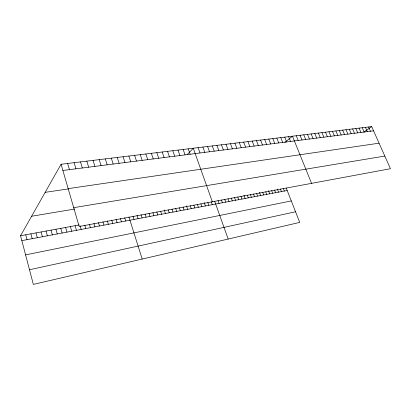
<?xml version="1.0" encoding="UTF-8"?>
<svg xmlns="http://www.w3.org/2000/svg" width="411" height="411" viewBox="0 0 411 411"><rect width="100%" height="100%" fill="white"/><g stroke="black" fill="none" stroke-linecap="round" stroke-linejoin="round"><path stroke-width="0.62" d="M286.262 188.12L299.722 222.392L33.348 284.402L20.55 235.75L61.069 164.256L371.688 126.598L390.45 168.715L79.179 226.487L61.069 164.256M187.226 154.551L193.273 148.227L212.338 201.775M284.838 142.427L292.457 136.205L311.579 183.357M363.971 132.018L371.688 126.598M29.5 269.765L295.55 211.768M25.585 254.887L291.291 200.928M21.834 240.641L287.197 190.509M20.55 235.75L79.215 224.951M31.601 216.248L74.694 209.029M73.708 207.678L384.814 156.067M68.164 188.634L379.076 143.187M45.153 192.333L68.334 188.937M62.878 170.473L373.573 130.842M368.575 126.978L370.465 131.237M365.436 127.359L367.326 131.638M362.266 127.744L364.161 132.039M359.07 128.129L360.971 132.45M355.849 128.52L357.745 132.861M352.597 128.915L354.498 133.272M349.314 129.311L351.215 133.693M346 129.712L347.906 134.114M342.661 130.117L344.562 134.541M339.286 130.528L341.192 134.972M335.885 130.939L337.791 135.404M332.448 131.356L334.359 135.841M328.98 131.777L330.891 136.282M325.481 132.203L327.392 136.729M321.947 132.63L323.863 137.182M318.381 133.061L320.297 137.634M314.785 133.498L316.701 138.096M311.153 133.94L313.069 138.558M307.485 134.382L309.401 139.026M303.78 134.834L305.702 139.499M300.04 135.286L301.962 139.976M296.269 135.743L298.186 140.454M288.609 136.673L290.531 141.435M284.72 137.14L286.642 141.929M280.795 137.618L282.717 142.427M276.829 138.101L278.756 142.936M272.827 138.584L274.753 143.444M268.784 139.072L270.71 143.963M264.699 139.57L266.626 144.482M283.328 188.485L284.335 191.048M280.446 189.019L281.453 191.598M260.574 140.069L262.501 145.006M277.338 189.039L278.545 192.143M256.407 140.572L258.334 145.54M274.615 190.098L275.622 192.697M271.666 190.642L272.673 193.252M252.2 141.086L254.121 146.075M268.496 190.673L269.703 193.812M247.946 141.6L249.867 146.619M265.706 191.752L266.713 194.377M243.646 142.124L245.573 147.169M262.696 192.307L263.698 194.948M259.459 192.343L260.666 195.523M239.305 142.648L241.226 147.724M256.598 193.437L257.605 196.098M234.917 143.182L236.839 148.284M253.52 194.013L254.527 196.684M250.417 194.588L251.419 197.27M230.484 143.716L232.405 148.849M247.288 195.168L248.295 197.861M226.004 144.261L227.925 149.419M243.934 195.21L245.141 198.456M240.959 196.34L241.966 199.052M221.478 144.811L223.399 149.994M237.764 196.931L238.765 199.659M216.9 145.366L218.822 150.58M234.537 197.532L235.544 200.27M212.276 145.926L214.193 151.171M231.29 198.133L232.292 200.881M228.013 198.739L229.019 201.498M207.601 146.491L209.518 151.767M224.714 199.35L225.721 202.125M202.88 147.066L204.791 152.368M221.39 199.967L222.397 202.751M218.041 200.589L219.042 203.383M198.102 147.641L200.013 152.979M214.665 201.215L228.177 239.048M211.259 201.847L212.261 204.668M207.827 202.484L208.829 205.315M188.243 148.839L190.149 154.238M204.169 202.556L205.372 205.968M183.152 149.455L185.063 154.885M200.887 203.769L201.888 206.625M197.372 204.421L198.374 207.288M178.009 150.077L179.91 155.543M193.833 205.079L194.835 207.956M172.8 150.709L174.706 156.206M190.262 205.741L191.264 208.634M186.466 205.829L187.663 209.312M167.534 151.351L169.435 156.879M183.039 207.082L184.036 210M162.206 151.993L164.102 157.557M179.381 207.761L180.378 210.689M156.817 152.645L158.708 158.245M175.692 208.444L176.689 211.388M171.978 209.132L172.969 212.086M151.361 153.308L153.252 158.944M168.227 209.826L169.219 212.795M145.843 153.976L147.729 159.648M164.251 209.934L165.438 213.509M160.639 211.233L161.626 214.229M140.259 154.654L142.139 160.362M156.797 211.948L157.783 214.958M134.608 155.343L136.488 161.081M152.918 212.667L153.909 215.688M149.013 213.391L150 216.427M128.89 156.036L130.76 161.811M145.073 214.121L146.059 217.172M123.095 156.735L124.965 162.55M141.05 214.706L142.083 217.922M137.043 215.446L138.07 218.683M117.238 157.444L119.103 163.301M133 216.196L134.027 219.443M111.304 158.163L113.164 164.056M128.92 216.951L142.196 259.064M124.682 217.738L125.709 221.015M105.298 158.893L107.153 164.821M120.408 218.529L121.435 221.822M99.215 159.632L101.065 165.602M116.097 219.33L117.12 222.639M111.741 220.137L112.763 223.461M93.056 160.377L94.9 166.388M107.348 220.948L108.37 224.293M86.819 161.133L88.658 167.185M102.92 221.77L103.932 225.13M80.505 161.898L82.334 167.991M98.445 222.598L99.457 225.973M93.929 223.435L94.941 226.826M74.108 162.674L75.932 168.808M89.377 224.278L90.384 227.689M67.63 163.46L69.449 169.635M84.779 225.13L85.786 228.557M80.135 225.988L81.142 229.436M75.121 225.706L76.451 230.319M70.389 226.574L71.725 231.213M65.621 227.453L66.947 232.117M60.802 228.341L62.123 233.027M55.937 229.235L57.257 233.946M51.026 230.139L52.341 234.876M46.073 231.049L47.383 235.811M41.064 231.974L42.369 236.757M36.014 232.903L37.314 237.712M30.907 233.844L32.202 238.678M25.754 234.789L27.044 239.654"/></g></svg>
